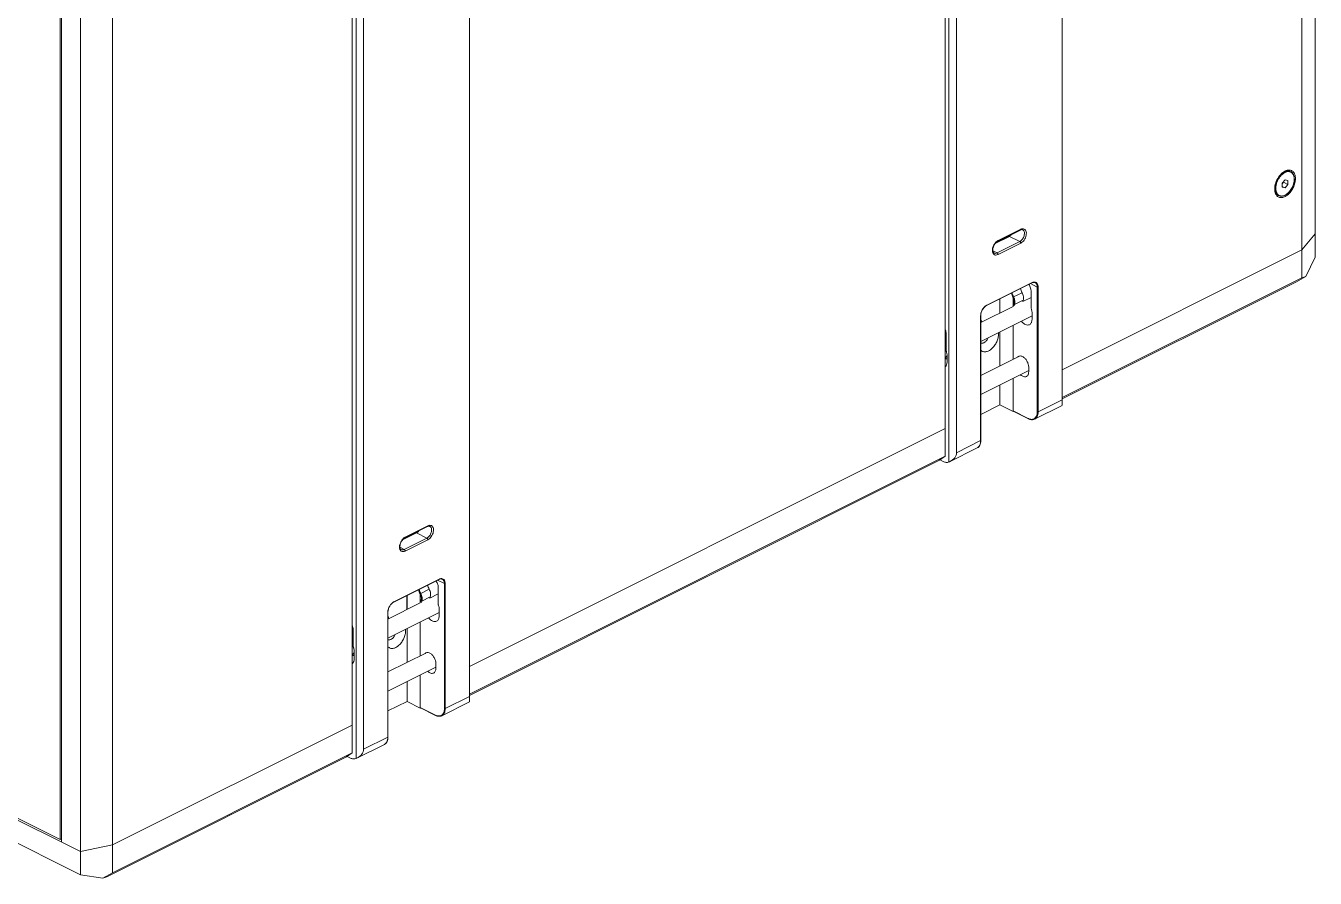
# Model space of a CAD drawing. Header units: millimetres. Extents: x 0 to 9253, y 0 to 2730.
# Drawn here: x 2866.1 to 3349, y 1709.3 to 2028.4 of the extents above; entities that cross this region are included whole.
import ezdxf

# ---------------------------------------------------------------- set-up
doc = ezdxf.new("R2010")
doc.units = ezdxf.units.MM
doc.layers.get('0').update_dxf_attribs({"lineweight": 13})

msp = doc.modelspace()

# ---------------------------------------------------------------- linework, layer by layer
for p, q in [((3348.98, 1941.84), (3348.98, 2369.66)), ((3344.03, 1934.1), (3344.03, 2363.65)), ((3254.23, 1886.33), (3254.23, 2330.6)), ((3211.8, 1865.12), (3211.8, 2309.39)), ((3214.63, 1868.58), (3214.63, 2305.92)), ((3210.39, 1867.28), (3210.39, 2296.83)), ((3032.19, 1775.31), (3032.19, 2219.58)), ((2989.77, 1754.1), (2989.77, 2198.37)), ((2992.6, 1757.56), (2992.6, 2194.91)), ((2988.35, 2185.81), (2988.35, 1766.66)), ((2878.89, 2141.57), (2878.89, 1723.79)), ((2879.46, 2141.97), (2879.46, 1722.81)), ((2898.55, 1711.36), (2898.55, 2140.91)), ((2886.53, 1710.62), (2886.53, 2138.44)), ((3336.8, 1973.21), (3336.01, 1972.61)), ((3336.16, 1972.73), (3336.14, 1972.73)), ((3337.68, 1970.75), (3336.62, 1969.47)), ((3338.75, 1970.53), (3337.68, 1970.75)), ((3338.75, 1969.03), (3338.75, 1970.53)), ((3339.85, 1973.76), (3339.79, 1973.79)), ((3333.99, 1967.59), (3333.99, 1968.85)), ((3336.62, 1969.25), (3337.12, 1969.85)), ((3336.62, 1969.47), (3336.62, 1967.97)), ((3337.68, 1967.75), (3336.62, 1968.28)), ((3336.62, 1967.97), (3337.68, 1967.75)), ((3337.12, 1969.85), (3337.12, 1970.07)), ((3338.75, 1969.03), (3337.12, 1969.85)), ((3337.68, 1967.75), (3338.75, 1969.03)), ((3335.38, 1964.82), (3335.32, 1964.85)), ((3230.05, 1947.71), (3238.54, 1951.95)), ((3230.18, 1947.98), (3238.67, 1952.22)), ((3229.14, 1946.94), (3234.43, 1949.58)), ((3238.32, 1947.63), (3229.83, 1943.39)), ((3238.67, 1947.02), (3230.18, 1942.78)), ((3238.32, 1947.63), (3234.43, 1949.58)), ((3348.98, 1950.5), (3344.03, 1944.49)), ((3229.83, 1943.39), (3228.23, 1944.19)), ((3344.03, 1944.49), (3254.23, 1899.59)), ((3345.51, 1934.6), (3348.98, 1941.84)), ((3225.89, 1923.67), (3242.86, 1932.15)), ((3225.94, 1923.77), (3242.91, 1932.26)), ((3242.34, 1931.89), (3244.89, 1930.62)), ((3344.03, 1934.1), (3254.23, 1889.2)), ((3341.91, 1932.56), (3254.23, 1888.72)), ((3341.91, 1932.56), (3345.51, 1934.6)), ((3345.51, 1934.6), (3344.03, 1934.1)), ((3235.98, 1926.91), (3239.17, 1928.5)), ((3242.56, 1929.06), (3242.56, 1922.98)), ((3244.89, 1930.62), (3244.89, 1883.85)), ((3245.18, 1930.62), (3245.18, 1883.85)), ((3223.74, 1917.34), (3235.81, 1923.38)), ((3230.82, 1921.39), (3230.82, 1926.13)), ((3230.89, 1926.17), (3230.89, 1920.92)), ((3235.81, 1923.38), (3236.14, 1924.32)), ((3235.84, 1923.47), (3235.84, 1926.65)), ((3235.84, 1923.47), (3235.84, 1926.65)), ((3236.24, 1923.59), (3236.4, 1924.07)), ((3236.4, 1924.07), (3239.59, 1925.66)), ((3239.42, 1925.18), (3242.56, 1926.75)), ((3239.42, 1925.18), (3239.59, 1925.66)), ((3223.68, 1919.87), (3223.68, 1873.11)), ((3223.74, 1919.94), (3223.74, 1873.18)), ((3223.74, 1910.18), (3242.91, 1919.77)), ((3242.91, 1921.09), (3242.91, 1918.49)), ((3210.74, 1913.15), (3210.74, 1907.07)), ((3230.89, 1913.76), (3230.89, 1901.1)), ((3235.84, 1903.58), (3235.84, 1916.24)), ((3235.84, 1903.58), (3235.84, 1916.24)), ((3210.39, 1910.66), (3210.74, 1910.84)), ((3211.09, 1905.18), (3211.09, 1902.58)), ((3223.74, 1897.52), (3237.94, 1904.63)), ((3223.74, 1890.37), (3241.67, 1899.34)), ((3241.67, 1900.62), (3241.67, 1898.89)), ((3230.89, 1893.95), (3230.89, 1886.52)), ((3235.84, 1884.05), (3235.84, 1896.42)), ((3235.84, 1884.22), (3235.84, 1896.42)), ((3254.23, 1888.38), (3245.18, 1883.85)), ((3230.89, 1886.52), (3223.74, 1882.94)), ((3235.84, 1884.05), (3230.89, 1886.52)), ((3241.5, 1881.39), (3235.84, 1884.22)), ((3235.91, 1884.08), (3235.84, 1884.05)), ((3241.55, 1881.29), (3235.89, 1884.11)), ((3254.23, 1886.32), (3243.88, 1881.15)), ((2564.8, 1880.15), (2886.53, 1719.28)), ((2878.89, 1723.79), (2572.43, 1877.02)), ((3210.39, 1877.67), (3032.19, 1788.58)), ((2564.8, 1871.49), (2886.53, 1710.62)), ((3222.38, 1870.4), (3212.03, 1865.23)), ((3223.68, 1873.11), (3214.63, 1868.58)), ((3210.39, 1867.28), (3032.19, 1778.18)), ((3208.26, 1865.74), (3032.19, 1777.71)), ((3208.26, 1865.74), (3210.39, 1867.28)), ((3208.49, 1865.9), (3209.68, 1865.31)), ((3212.03, 1865.23), (3211.8, 1865.12)), ((3008.02, 1836.69), (3016.51, 1840.93)), ((3008.15, 1836.96), (3016.64, 1841.21)), ((3007.11, 1835.92), (3012.4, 1838.56)), ((3016.28, 1836.62), (3007.8, 1832.38)), ((3016.64, 1836.01), (3008.15, 1831.77)), ((3016.28, 1836.62), (3012.4, 1838.56)), ((3007.8, 1832.38), (3006.2, 1833.18)), ((3003.86, 1812.65), (3020.83, 1821.13)), ((3003.91, 1812.76), (3020.88, 1821.24)), ((3020.31, 1820.88), (3022.86, 1819.6)), ((3013.95, 1815.89), (3017.14, 1817.48)), ((3020.53, 1818.04), (3020.53, 1811.97)), ((3022.86, 1819.6), (3022.86, 1772.84)), ((3023.14, 1819.6), (3023.14, 1772.84)), ((3001.71, 1806.32), (3013.78, 1812.36)), ((3008.79, 1810.37), (3008.79, 1815.11)), ((3008.86, 1815.15), (3008.86, 1809.9)), ((3013.78, 1812.36), (3014.11, 1813.3)), ((3013.81, 1812.45), (3013.81, 1815.63)), ((3013.81, 1812.45), (3013.81, 1815.63)), ((3014.21, 1812.57), (3014.37, 1813.05)), ((3014.37, 1813.05), (3017.55, 1814.64)), ((3017.39, 1814.16), (3020.53, 1815.73)), ((3017.39, 1814.16), (3017.55, 1814.64)), ((3001.65, 1808.85), (3001.65, 1762.09)), ((3001.71, 1808.93), (3001.71, 1762.16)), ((3001.71, 1799.17), (3020.88, 1808.76)), ((3020.88, 1810.07), (3020.88, 1807.47)), ((2988.71, 1802.13), (2988.71, 1796.06)), ((3008.86, 1802.75), (3008.86, 1790.09)), ((3013.81, 1792.56), (3013.81, 1805.22)), ((3013.81, 1792.56), (3013.81, 1805.22)), ((2988.35, 1799.65), (2988.71, 1799.82)), ((2989.06, 1794.16), (2989.06, 1791.56)), ((3001.71, 1786.51), (3015.91, 1793.61)), ((3001.71, 1779.35), (3019.64, 1788.32)), ((3019.64, 1789.6), (3019.64, 1787.87)), ((3008.86, 1782.93), (3008.86, 1775.51)), ((3013.81, 1773.03), (3013.81, 1785.41)), ((3013.81, 1773.21), (3013.81, 1785.41)), ((3032.19, 1777.36), (3023.14, 1772.84)), ((3008.86, 1775.51), (3001.71, 1771.93)), ((3013.81, 1773.03), (3008.86, 1775.51)), ((3019.47, 1770.38), (3013.81, 1773.21)), ((3013.88, 1773.07), (3013.81, 1773.03)), ((3019.52, 1770.27), (3013.86, 1773.1)), ((3032.19, 1775.31), (3021.84, 1770.13)), ((2988.35, 1766.66), (2898.55, 1721.75)), ((2988.35, 1756.26), (2988.35, 1766.66)), ((3000.35, 1759.39), (2990, 1754.21)), ((3001.65, 1762.09), (2992.6, 1757.56)), ((2896.43, 1709.82), (2986.23, 1754.73)), ((2898.55, 1711.36), (2988.35, 1756.26)), ((2986.23, 1754.73), (2988.35, 1756.26)), ((2986.46, 1754.89), (2987.65, 1754.29)), ((2990, 1754.21), (2989.77, 1754.1)), ((2878.89, 1723.79), (2879.46, 1724.07)), ((2898.55, 1721.75), (2886.53, 1719.28)), ((2894.95, 1709.32), (2886.53, 1710.62)), ((2898.55, 1711.36), (2894.95, 1709.32)), ((2894.95, 1709.32), (2896.43, 1709.82))]:
    msp.add_line(p, q)
for centre, radius, start, end in [((3335.79, 1972.02), 0.793, 63.4444, 68.8694), ((3336.82, 1971), 1.96, 104.4488, 110.8765), ((3340.68, 1968.19), 6.31, 131.9554, 135.2189), ((3340.83, 1968.07), 6.3, 132.662, 136.0586), ((3340.88, 1968.28), 6.59, 129.601, 133.4368), ((3340.35, 1968.56), 5.82, 128.4878, 131.9336), ((3340.49, 1968.44), 5.8, 129.0563, 132.6428), ((3340.53, 1968.71), 6.03, 126.8957, 129.5861), ((3340.12, 1968.84), 5.46, 127.2446, 128.4524), ((3340.19, 1968.8), 5.47, 127.5603, 128.4526), ((3339.01, 1972.08), 1.88, 63.4332, 65.4473), ((3335.84, 1968.92), 2.03, 195.6978, 199.0326), ((3334.59, 1969.22), 1.01, 228.1178, 233.5972), ((3334.36, 1969.46), 1.12, 246.3711, 250.9106), ((3335.63, 1968.84), 1.81, 199.0022, 204.3621), ((3339.21, 1967.55), 5.19, 179.9952, 181.2741), ((3339.3, 1967.52), 5.23, 179.9983, 180.9213), ((3339.34, 1967.52), 5.12, 179.9984, 180.8966), ((3336.25, 1966.64), 2.03, 226.6067, 227.2663), ((3336.21, 1966.6), 1.97, 227.2361, 232.7278), ((3336.18, 1966.56), 1.92, 232.7351, 234.9496), ((3336.17, 1966.54), 1.9, 234.9479, 239.3027), ((3336.16, 1966.53), 1.88, 239.3074, 243.4307), ((3336.22, 1966.5), 1.88, 241.3639, 243.4327), ((3239.01, 1951.19), 0.943, 54.0328, 63.43), ((3231.35, 1945.66), 2.59, 116.6444, 122.128), ((3237.07, 1928.72), 5.53, 23.3211, 31.5677), ((3227.08, 1919.87), 3.4, 178.7789, 179.9961), ((3225.14, 1913.11), 5.22, 359.9478, 4.1885), ((3206.77, 1905.28), 4.35, 26.1302, 33.7877), ((3206.73, 1905.26), 4.39, 24.1305, 26.158), ((3210.43, 1904.88), 1.2, 296.5675, 303.5031), ((3243.18, 1884.75), 3.75, 243.4315, 244.8277), ((3016.98, 1840.18), 0.943, 54.0328, 63.43), ((3009.31, 1834.65), 2.59, 116.6444, 122.128), ((3015.03, 1817.7), 5.53, 23.3211, 31.5677), ((3005.05, 1808.85), 3.4, 178.7789, 179.9961), ((3003.11, 1802.09), 5.22, 359.9478, 4.1885), ((2984.74, 1794.26), 4.35, 26.1301, 33.7946), ((2984.7, 1794.24), 4.39, 24.1305, 26.158), ((2988.4, 1793.86), 1.2, 296.5675, 303.5031), ((3021.15, 1773.74), 3.75, 243.4315, 244.8277)]:
    msp.add_arc(centre, radius, start, end)
for centre in [(3207.56, 1868.58), (2985.53, 1757.56)]:
    msp.add_ellipse(centre, major_axis=(7.07, 0), ratio=0.612372, start_param=-0.886078, end_param=0)
for points, knots in [([(3333.99, 1967.59), (3333.99, 1967.84), (3334.03, 1968.36), (3334.18, 1969.15), (3334.43, 1969.94), (3334.77, 1970.71), (3335.19, 1971.44), (3335.67, 1972.12), (3336.2, 1972.71), (3336.6, 1973.06), (3336.8, 1973.21)], [0, 0, 0, 0, 0.117253, 0.240988, 0.369311, 0.5, 0.630689, 0.759011, 0.882749, 1, 1, 1, 1]), ([(3334.02, 1967.55), (3334.02, 1967.9), (3334.09, 1968.64), (3334.38, 1969.73), (3334.84, 1970.8), (3335.25, 1971.47), (3335.48, 1971.78)], [0, 0, 0, 0, 0.234396, 0.484562, 0.742701, 1, 1, 1, 1]), ([(3336.35, 1973.06), (3335.8, 1972.53), (3334.84, 1971.28), (3334.23, 1969.82), (3334.03, 1969.05)], [0, 0, 0, 0, 0.493178, 1, 1, 1, 1]), ([(3334.08, 1967.52), (3334.08, 1967.87), (3334.15, 1968.61), (3334.44, 1969.7), (3334.9, 1970.77), (3335.31, 1971.44), (3335.54, 1971.75)], [0, 0, 0, 0, 0.234396, 0.484562, 0.742701, 1, 1, 1, 1]), ([(3334.22, 1967.52), (3334.22, 1967.89), (3334.3, 1968.65), (3334.61, 1969.77), (3335.11, 1970.86), (3335.55, 1971.54), (3335.79, 1971.86)], [0, 0, 0, 0, 0.234729, 0.485648, 0.744005, 1, 1, 1, 1]), ([(3341.15, 1970.99), (3341.15, 1970.7), (3341.1, 1970.11), (3340.9, 1969.22), (3340.59, 1968.34), (3340.16, 1967.49), (3339.65, 1966.71), (3339.06, 1966.02), (3338.42, 1965.45), (3337.75, 1965.02), (3337.07, 1964.74), (3336.51, 1964.66), (3336.09, 1964.68), (3335.8, 1964.74), (3335.52, 1964.85), (3335.26, 1965), (3335.03, 1965.19), (3334.83, 1965.41), (3334.65, 1965.68), (3334.5, 1965.98), (3334.38, 1966.31), (3334.26, 1966.79), (3334.22, 1967.18), (3334.22, 1967.44)], [0, 0, 0, 0, 0.068682, 0.141507, 0.216986, 0.293381, 0.368889, 0.441776, 0.510537, 0.574065, 0.631859, 0.684258, 0.708889, 0.732784, 0.756273, 0.77972, 0.803491, 0.827927, 0.853317, 0.879887, 0.907787, 0.937107, 1, 1, 1, 1]), ([(3334.32, 1965.19), (3334.51, 1964.87), (3335.06, 1964.3), (3336.25, 1964.01), (3337.53, 1964.33), (3338.78, 1965.15), (3339.91, 1966.36), (3340.82, 1967.87), (3341.42, 1969.51), (3341.57, 1970.65), (3341.57, 1971.2)], [0, 0, 0, 0, 0.095394, 0.189105, 0.295434, 0.420472, 0.561825, 0.711964, 0.86121, 1, 1, 1, 1]), ([(3341.18, 1971.02), (3341.18, 1970.81), (3341.15, 1970.38), (3341.05, 1969.74), (3340.88, 1969.09), (3340.64, 1968.44), (3340.35, 1967.8), (3340, 1967.2), (3339.61, 1966.63), (3339.18, 1966.12), (3338.72, 1965.67), (3338.23, 1965.29), (3337.74, 1964.98), (3337.24, 1964.76), (3336.74, 1964.63), (3336.26, 1964.59), (3335.8, 1964.65), (3335.51, 1964.75), (3335.38, 1964.82)], [0, 0, 0, 0, 0.064576, 0.132147, 0.202054, 0.273546, 0.345776, 0.417874, 0.488971, 0.558245, 0.624965, 0.688535, 0.748543, 0.804816, 0.857475, 0.906976, 0.95412, 1, 1, 1, 1]), ([(3335.48, 1971.78), (3335.53, 1971.86), (3335.76, 1972.16), (3336, 1972.44), (3336.2, 1972.64)], [0, 0, 0, 0, 0.254995, 1, 1, 1, 1]), ([(3335.54, 1971.75), (3335.59, 1971.83), (3335.82, 1972.13), (3336.06, 1972.41), (3336.26, 1972.61)], [0, 0, 0, 0, 0.254995, 1, 1, 1, 1]), ([(3335.79, 1971.86), (3335.83, 1971.91), (3335.99, 1972.11), (3336.16, 1972.3), (3336.29, 1972.44)], [0, 0, 0, 0, 0.253673, 1, 1, 1, 1]), ([(3336.26, 1972.61), (3336.3, 1972.65), (3336.47, 1972.82), (3336.65, 1972.98), (3336.79, 1973.09)], [0, 0, 0, 0, 0.255096, 1, 1, 1, 1]), ([(3336.8, 1973.21), (3336.87, 1973.26), (3337.15, 1973.46), (3337.45, 1973.63), (3337.68, 1973.73)], [0, 0, 0, 0, 0.260421, 1, 1, 1, 1]), ([(3336.82, 1973.19), (3337.07, 1973.37), (3337.45, 1973.62), (3337.99, 1973.84), (3338.38, 1973.95), (3338.76, 1974), (3339.12, 1973.99), (3339.47, 1973.93), (3339.69, 1973.84), (3339.79, 1973.79)], [0, 0, 0, 0, 0.289507, 0.423185, 0.549474, 0.668985, 0.782806, 0.892493, 1, 1, 1, 1]), ([(3336.83, 1972.94), (3336.9, 1973), (3337.17, 1973.2), (3337.46, 1973.38), (3337.68, 1973.5)], [0, 0, 0, 0, 0.260379, 1, 1, 1, 1]), ([(3336.86, 1973.14), (3336.94, 1973.2), (3337.26, 1973.44), (3337.62, 1973.63), (3337.89, 1973.74)], [0, 0, 0, 0, 0.263033, 1, 1, 1, 1]), ([(3337.68, 1974.02), (3337.62, 1973.98), (3337.35, 1973.84), (3337.09, 1973.67), (3336.91, 1973.53)], [0, 0, 0, 0, 0.241519, 1, 1, 1, 1]), ([(3340.66, 1973.8), (3340.49, 1973.97), (3340.07, 1974.26), (3339.31, 1974.44), (3338.49, 1974.35), (3337.95, 1974.15), (3337.68, 1974.02)], [0, 0, 0, 0, 0.231559, 0.465604, 0.718399, 1, 1, 1, 1]), ([(3337.68, 1973.73), (3337.86, 1973.81), (3338.23, 1973.94), (3338.78, 1974.02), (3339.31, 1973.98), (3339.64, 1973.86), (3339.79, 1973.79)], [0, 0, 0, 0, 0.273934, 0.528563, 0.768341, 1, 1, 1, 1]), ([(3337.68, 1973.5), (3337.9, 1973.6), (3338.33, 1973.77), (3338.89, 1973.85), (3339.32, 1973.82), (3339.61, 1973.75), (3339.89, 1973.64), (3340.14, 1973.48), (3340.37, 1973.29), (3340.57, 1973.05), (3340.75, 1972.78), (3340.89, 1972.47), (3341.01, 1972.14), (3341.12, 1971.64), (3341.15, 1971.25), (3341.15, 1970.99)], [0, 0, 0, 0, 0.134719, 0.256833, 0.314289, 0.370105, 0.425076, 0.480069, 0.535949, 0.593509, 0.653413, 0.716168, 0.782105, 0.851412, 1, 1, 1, 1]), ([(3337.89, 1973.74), (3338.06, 1973.81), (3338.39, 1973.92), (3338.88, 1973.98), (3339.36, 1973.94), (3339.65, 1973.85), (3339.79, 1973.79)], [0, 0, 0, 0, 0.274184, 0.529188, 0.769053, 1, 1, 1, 1]), ([(3339.85, 1973.76), (3339.95, 1973.71), (3340.16, 1973.58), (3340.42, 1973.34), (3340.65, 1973.05), (3340.84, 1972.72), (3340.99, 1972.34), (3341.14, 1971.78), (3341.18, 1971.33), (3341.18, 1971.02)], [0, 0, 0, 0, 0.109295, 0.220481, 0.335288, 0.455152, 0.581136, 0.713876, 1, 1, 1, 1]), ([(3341.57, 1971.2), (3341.57, 1971.71), (3341.46, 1972.66), (3340.97, 1973.51), (3340.66, 1973.8)], [0, 0, 0, 0, 0.543215, 1, 1, 1, 1]), ([(3333.86, 1968.18), (3333.85, 1968.1), (3333.81, 1967.82), (3333.8, 1967.52), (3333.8, 1967.31)], [0, 0, 0, 0, 0.256481, 1, 1, 1, 1]), ([(3333.8, 1967.31), (3333.8, 1967.11), (3333.83, 1966.38), (3334.04, 1965.64), (3334.32, 1965.19)], [0, 0, 0, 0, 0.274931, 1, 1, 1, 1]), ([(3334.03, 1969.05), (3334.01, 1968.98), (3333.94, 1968.69), (3333.89, 1968.4), (3333.86, 1968.18)], [0, 0, 0, 0, 0.254098, 1, 1, 1, 1]), ([(3334.08, 1966.66), (3334.06, 1966.74), (3334.01, 1967.04), (3333.99, 1967.35), (3333.99, 1967.59)], [0, 0, 0, 0, 0.240957, 1, 1, 1, 1]), ([(3334.86, 1965.17), (3334.79, 1965.23), (3334.67, 1965.37), (3334.45, 1965.67), (3334.23, 1966.13), (3334.07, 1966.76), (3334.03, 1967.2), (3334.02, 1967.43)], [0, 0, 0, 0, 0.108815, 0.221178, 0.459207, 0.718465, 1, 1, 1, 1]), ([(3335.32, 1964.85), (3335.22, 1964.9), (3335.04, 1965.02), (3334.8, 1965.25), (3334.58, 1965.52), (3334.41, 1965.84), (3334.27, 1966.19), (3334.13, 1966.73), (3334.08, 1967.15), (3334.08, 1967.44)], [0, 0, 0, 0, 0.108051, 0.218451, 0.332912, 0.452809, 0.579108, 0.712369, 1, 1, 1, 1]), ([(3335.32, 1964.85), (3335.24, 1964.88), (3335.09, 1964.97), (3334.88, 1965.14), (3334.69, 1965.33), (3334.46, 1965.63), (3334.23, 1966.07), (3334.12, 1966.46), (3334.08, 1966.66)], [0, 0, 0, 0, 0.114822, 0.230769, 0.348898, 0.470174, 0.724938, 1, 1, 1, 1]), ([(3336.62, 1969.25), (3336.7, 1969.35), (3336.84, 1969.56), (3336.95, 1969.79), (3336.99, 1969.91)], [0, 0, 0, 0, 0.497407, 1, 1, 1, 1]), ([(3239.57, 1951.96), (3239.69, 1951.86), (3239.92, 1951.59), (3240.08, 1951.07), (3240.1, 1950.44), (3239.92, 1949.53), (3239.4, 1948.49), (3238.7, 1947.83), (3238.32, 1947.63)], [0, 0, 0, 0, 0.092801, 0.199108, 0.321646, 0.457692, 0.743441, 1, 1, 1, 1]), ([(3238.67, 1952.22), (3238.67, 1952.16), (3238.65, 1952.06), (3238.58, 1951.97), (3238.54, 1951.95)], [0, 0, 0, 0, 0.551186, 1, 1, 1, 1]), ([(3239.43, 1952.04), (3239.32, 1952.09), (3239, 1952.14), (3238.7, 1952.03), (3238.54, 1951.95)], [0, 0, 0, 0, 0.414731, 1, 1, 1, 1]), ([(3238.67, 1952.22), (3238.84, 1952.31), (3239.18, 1952.43), (3239.55, 1952.44), (3239.71, 1952.41)], [0, 0, 0, 0, 0.53038, 1, 1, 1, 1]), ([(3239.71, 1952.41), (3239.91, 1952.37), (3240.31, 1952.17), (3240.68, 1951.59), (3240.83, 1950.83), (3240.75, 1949.96), (3240.46, 1949.05), (3240, 1948.21), (3239.4, 1947.5), (3238.92, 1947.15), (3238.67, 1947.02)], [0, 0, 0, 0, 0.09095, 0.18922, 0.304691, 0.438012, 0.583388, 0.731742, 0.873333, 1, 1, 1, 1]), ([(3228.06, 1944.3), (3228.06, 1944.7), (3228.21, 1945.55), (3228.58, 1946.31), (3228.81, 1946.68)], [0, 0, 0, 0, 0.482674, 1, 1, 1, 1]), ([(3230.05, 1947.71), (3229.86, 1947.61), (3229.48, 1947.33), (3228.99, 1946.78), (3228.58, 1946.1), (3228.31, 1945.36), (3228.19, 1944.65), (3228.23, 1944.03), (3228.4, 1943.57), (3228.61, 1943.37), (3228.71, 1943.32)], [0, 0, 0, 0, 0.125005, 0.27027, 0.425528, 0.579741, 0.722044, 0.842155, 0.933468, 1, 1, 1, 1]), ([(3228.81, 1946.68), (3228.89, 1946.8), (3229.22, 1947.25), (3229.62, 1947.64), (3229.97, 1947.86)], [0, 0, 0, 0, 0.265723, 1, 1, 1, 1]), ([(3230.18, 1947.98), (3230.18, 1947.92), (3230.17, 1947.81), (3230.1, 1947.73), (3230.05, 1947.71)], [0, 0, 0, 0, 0.551186, 1, 1, 1, 1]), ([(3234.43, 1949.58), (3234.51, 1949.62), (3234.85, 1949.82), (3235.14, 1950.1), (3235.34, 1950.34)], [0, 0, 0, 0, 0.23043, 1, 1, 1, 1]), ([(3238.67, 1947.02), (3238.67, 1947.15), (3238.59, 1947.39), (3238.42, 1947.58), (3238.32, 1947.63)], [0, 0, 0, 0, 0.512234, 1, 1, 1, 1]), ([(3230.18, 1942.78), (3229.94, 1942.66), (3229.53, 1942.54), (3229.01, 1942.61), (3228.68, 1942.77), (3228.41, 1943.04), (3228.13, 1943.54), (3228.07, 1943.99), (3228.06, 1944.3)], [0, 0, 0, 0, 0.256672, 0.370367, 0.480584, 0.594206, 0.716993, 1, 1, 1, 1]), ([(3229.83, 1943.39), (3229.65, 1943.3), (3229.27, 1943.18), (3228.87, 1943.24), (3228.71, 1943.32)], [0, 0, 0, 0, 0.536104, 1, 1, 1, 1]), ([(3230.18, 1942.78), (3230.18, 1942.91), (3230.11, 1943.15), (3229.94, 1943.34), (3229.83, 1943.39)], [0, 0, 0, 0, 0.512234, 1, 1, 1, 1]), ([(3244.11, 1932.24), (3243.94, 1932.33), (3243.49, 1932.4), (3243.07, 1932.26), (3242.86, 1932.15)], [0, 0, 0, 0, 0.450654, 1, 1, 1, 1]), ([(3242.91, 1932.26), (3242.91, 1932.25), (3242.91, 1932.21), (3242.89, 1932.16), (3242.86, 1932.15)], [0, 0, 0, 0, 0.294786, 1, 1, 1, 1]), ([(3243.27, 1932.4), (3243.24, 1932.39), (3243.12, 1932.35), (3243, 1932.3), (3242.91, 1932.26)], [0, 0, 0, 0, 0.242997, 1, 1, 1, 1]), ([(3243.94, 1932.47), (3243.89, 1932.48), (3243.66, 1932.49), (3243.44, 1932.45), (3243.27, 1932.4)], [0, 0, 0, 0, 0.237737, 1, 1, 1, 1]), ([(3245.18, 1930.62), (3245.18, 1930.86), (3245.13, 1931.3), (3244.89, 1931.9), (3244.48, 1932.32), (3244.12, 1932.45), (3243.94, 1932.47)], [0, 0, 0, 0, 0.29388, 0.55031, 0.778245, 1, 1, 1, 1]), ([(3244.11, 1932.24), (3244.23, 1932.18), (3244.47, 1932), (3244.71, 1931.62), (3244.86, 1931.15), (3244.89, 1930.8), (3244.89, 1930.62)], [0, 0, 0, 0, 0.217166, 0.450361, 0.71044, 1, 1, 1, 1]), ([(3235.77, 1926.78), (3235.64, 1927.02), (3235.41, 1927.53), (3235.25, 1928.05), (3235.19, 1928.32)], [0, 0, 0, 0, 0.505497, 1, 1, 1, 1]), ([(3235.98, 1926.91), (3235.85, 1927.15), (3235.63, 1927.65), (3235.48, 1928.17), (3235.43, 1928.44)], [0, 0, 0, 0, 0.506914, 1, 1, 1, 1]), ([(3236.4, 1924.07), (3236.47, 1924.27), (3236.53, 1924.6), (3236.53, 1925.05), (3236.48, 1925.55), (3236.33, 1926.18), (3236.11, 1926.67), (3235.98, 1926.91)], [0, 0, 0, 0, 0.216384, 0.335367, 0.460618, 0.725271, 1, 1, 1, 1]), ([(3239.17, 1928.5), (3239.04, 1928.74), (3238.81, 1929.24), (3238.66, 1929.76), (3238.61, 1930.03)], [0, 0, 0, 0, 0.50696, 1, 1, 1, 1]), ([(3239.17, 1928.5), (3239.29, 1928.26), (3239.51, 1927.77), (3239.67, 1927.14), (3239.72, 1926.64), (3239.71, 1926.19), (3239.66, 1925.86), (3239.59, 1925.66)], [0, 0, 0, 0, 0.274729, 0.539382, 0.664633, 0.783616, 1, 1, 1, 1]), ([(3242.56, 1929.06), (3242.56, 1929.21), (3242.52, 1929.84), (3242.34, 1930.46), (3242.15, 1930.91)], [0, 0, 0, 0, 0.235613, 1, 1, 1, 1]), ([(3225.89, 1923.67), (3225.59, 1923.51), (3225, 1923.05), (3224.33, 1922.14), (3223.87, 1921.08), (3223.74, 1920.31), (3223.74, 1919.94)], [0, 0, 0, 0, 0.22738, 0.486918, 0.75344, 1, 1, 1, 1]), ([(3224.92, 1922.97), (3224.79, 1922.82), (3224.28, 1922.17), (3223.93, 1921.39), (3223.79, 1920.79)], [0, 0, 0, 0, 0.246718, 1, 1, 1, 1]), ([(3225.59, 1923.56), (3225.53, 1923.52), (3225.29, 1923.34), (3225.07, 1923.14), (3224.92, 1922.97)], [0, 0, 0, 0, 0.239793, 1, 1, 1, 1]), ([(3225.94, 1923.77), (3225.91, 1923.76), (3225.79, 1923.7), (3225.68, 1923.62), (3225.59, 1923.56)], [0, 0, 0, 0, 0.24279, 1, 1, 1, 1]), ([(3225.89, 1923.67), (3225.9, 1923.67), (3225.93, 1923.69), (3225.94, 1923.74), (3225.94, 1923.77)], [0, 0, 0, 0, 0.220562, 1, 1, 1, 1]), ([(3236.14, 1924.32), (3236.2, 1924.49), (3236.25, 1924.78), (3236.25, 1925.17), (3236.21, 1925.6), (3236.07, 1926.15), (3235.89, 1926.57), (3235.77, 1926.78)], [0, 0, 0, 0, 0.216384, 0.335367, 0.460618, 0.725271, 1, 1, 1, 1]), ([(3242.56, 1922.98), (3242.56, 1922.95), (3242.57, 1922.79), (3242.6, 1922.64), (3242.64, 1922.53)], [0, 0, 0, 0, 0.237005, 1, 1, 1, 1]), ([(3242.64, 1922.53), (3242.69, 1922.41), (3242.84, 1921.94), (3242.91, 1921.45), (3242.91, 1921.09)], [0, 0, 0, 0, 0.261876, 1, 1, 1, 1]), ([(3223.79, 1920.79), (3223.77, 1920.72), (3223.72, 1920.44), (3223.68, 1920.15), (3223.68, 1919.94)], [0, 0, 0, 0, 0.258616, 1, 1, 1, 1]), ([(3223.68, 1919.87), (3223.69, 1919.88), (3223.71, 1919.89), (3223.74, 1919.92), (3223.74, 1919.94)], [0, 0, 0, 0, 0.307658, 1, 1, 1, 1]), ([(3223.74, 1918.33), (3223.78, 1918.27), (3223.85, 1918.15), (3223.93, 1917.94), (3223.99, 1917.72), (3224.01, 1917.56), (3224.02, 1917.48)], [0, 0, 0, 0, 0.23218, 0.475472, 0.731183, 1, 1, 1, 1]), ([(3223.99, 1917.46), (3223.98, 1917.54), (3223.96, 1917.68), (3223.91, 1917.88), (3223.83, 1918.06), (3223.77, 1918.17), (3223.74, 1918.22)], [0, 0, 0, 0, 0.270328, 0.526718, 0.769596, 1, 1, 1, 1]), ([(3230.82, 1921.39), (3230.82, 1921.34), (3230.82, 1921.17), (3230.8, 1920.99), (3230.78, 1920.86)], [0, 0, 0, 0, 0.243252, 1, 1, 1, 1]), ([(3238.96, 1917.79), (3239.17, 1917.51), (3239.64, 1917.03), (3240.43, 1916.52), (3241.24, 1916.31), (3241.75, 1916.41), (3241.96, 1916.51)], [0, 0, 0, 0, 0.301213, 0.568702, 0.797919, 1, 1, 1, 1]), ([(3241.96, 1916.51), (3242.11, 1916.59), (3242.39, 1916.8), (3242.7, 1917.27), (3242.88, 1917.84), (3242.91, 1918.27), (3242.91, 1918.49)], [0, 0, 0, 0, 0.217124, 0.450339, 0.710563, 1, 1, 1, 1]), ([(3210.74, 1913.15), (3210.74, 1913.28), (3210.71, 1913.87), (3210.55, 1914.44), (3210.39, 1914.85)], [0, 0, 0, 0, 0.235844, 1, 1, 1, 1]), ([(3230.36, 1913.1), (3230.36, 1912.61), (3230.23, 1911.58), (3229.72, 1910.1), (3228.93, 1908.71), (3228.09, 1907.72), (3227.33, 1907.1), (3226.76, 1906.74), (3226.19, 1906.49), (3225.62, 1906.35), (3225.08, 1906.32), (3224.57, 1906.42), (3224.11, 1906.64), (3223.85, 1906.85), (3223.73, 1906.97)], [0, 0, 0, 0, 0.136419, 0.282981, 0.431436, 0.573111, 0.639164, 0.701081, 0.75856, 0.811698, 0.861084, 0.907841, 0.953551, 1, 1, 1, 1]), ([(3210.39, 1908.81), (3210.42, 1908.77), (3210.54, 1908.65), (3210.66, 1908.51), (3210.74, 1908.41)], [0, 0, 0, 0, 0.245716, 1, 1, 1, 1]), ([(3226.47, 1911.55), (3226.32, 1911.22), (3226.05, 1910.76), (3225.58, 1910.24), (3225.21, 1909.94), (3224.83, 1909.71), (3224.45, 1909.58), (3224.08, 1909.54), (3223.84, 1909.59), (3223.74, 1909.63)], [0, 0, 0, 0, 0.297244, 0.439133, 0.57228, 0.694663, 0.805605, 0.906264, 1, 1, 1, 1]), ([(3210.9, 1904.61), (3210.85, 1904.49), (3210.74, 1904.33), (3210.55, 1904.16), (3210.44, 1904.09), (3210.39, 1904.07)], [0, 0, 0, 0, 0.516528, 0.760558, 1, 1, 1, 1]), ([(3210.97, 1903.8), (3210.88, 1903.76), (3210.69, 1903.69), (3210.49, 1903.67), (3210.39, 1903.67)], [0, 0, 0, 0, 0.49121, 1, 1, 1, 1]), ([(3210.74, 1907.07), (3210.74, 1907.04), (3210.75, 1906.88), (3210.78, 1906.73), (3210.82, 1906.62)], [0, 0, 0, 0, 0.237005, 1, 1, 1, 1]), ([(3210.82, 1906.62), (3210.87, 1906.5), (3211.02, 1906.03), (3211.09, 1905.54), (3211.09, 1905.18)], [0, 0, 0, 0, 0.261876, 1, 1, 1, 1]), ([(3210.99, 1904.81), (3210.98, 1904.79), (3210.96, 1904.73), (3210.93, 1904.66), (3210.9, 1904.61)], [0, 0, 0, 0, 0.255436, 1, 1, 1, 1]), ([(3211.09, 1905.38), (3211.09, 1905.33), (3211.07, 1905.14), (3211.03, 1904.95), (3210.99, 1904.81)], [0, 0, 0, 0, 0.262657, 1, 1, 1, 1]), ([(3238.25, 1904.78), (3238.43, 1904.82), (3238.83, 1904.81), (3239.55, 1904.54), (3240.34, 1903.92), (3241.05, 1902.95), (3241.54, 1901.82), (3241.67, 1901.01), (3241.67, 1900.62)], [0, 0, 0, 0, 0.093316, 0.199046, 0.383338, 0.590439, 0.802491, 1, 1, 1, 1]), ([(3210.39, 1900.76), (3210.63, 1900.95), (3211.01, 1901.54), (3211.09, 1902.22), (3211.09, 1902.58)], [0, 0, 0, 0, 0.453783, 1, 1, 1, 1]), ([(3241.67, 1898.89), (3241.67, 1898.69), (3241.64, 1898.31), (3241.48, 1897.8), (3241.21, 1897.38), (3240.96, 1897.19), (3240.83, 1897.13)], [0, 0, 0, 0, 0.289434, 0.549661, 0.782893, 1, 1, 1, 1]), ([(3240.83, 1897.13), (3240.67, 1897.05), (3240.31, 1896.96), (3239.72, 1897.05), (3239.13, 1897.33), (3238.76, 1897.62), (3238.58, 1897.79)], [0, 0, 0, 0, 0.210255, 0.441185, 0.704129, 1, 1, 1, 1]), ([(3235.89, 1884.11), (3235.89, 1884.12), (3235.85, 1884.14), (3235.84, 1884.19), (3235.84, 1884.22)], [0, 0, 0, 0, 0.220563, 1, 1, 1, 1]), ([(3245.18, 1883.85), (3245.18, 1883.55), (3245.13, 1882.97), (3244.88, 1882.18), (3244.47, 1881.54), (3244.08, 1881.25), (3243.88, 1881.15)], [0, 0, 0, 0, 0.28956, 0.549639, 0.782834, 1, 1, 1, 1]), ([(3244.89, 1883.85), (3244.89, 1883.7), (3244.87, 1883.12), (3244.72, 1882.53), (3244.53, 1882.16)], [0, 0, 0, 0, 0.271944, 1, 1, 1, 1]), ([(3241.55, 1881.29), (3241.54, 1881.29), (3241.51, 1881.32), (3241.5, 1881.36), (3241.5, 1881.39)], [0, 0, 0, 0, 0.220562, 1, 1, 1, 1]), ([(3241.55, 1881.29), (3241.93, 1881.1), (3242.54, 1880.9), (3243.34, 1880.94), (3243.71, 1881.07), (3243.88, 1881.15)], [0, 0, 0, 0, 0.527578, 0.767805, 1, 1, 1, 1]), ([(3242.55, 1881.07), (3242.47, 1881.08), (3242.13, 1881.13), (3241.81, 1881.24), (3241.58, 1881.35)], [0, 0, 0, 0, 0.237264, 1, 1, 1, 1]), ([(3243.04, 1881.08), (3243, 1881.07), (3242.84, 1881.06), (3242.67, 1881.06), (3242.55, 1881.07)], [0, 0, 0, 0, 0.244359, 1, 1, 1, 1]), ([(3244.53, 1882.16), (3244.38, 1881.87), (3244.06, 1881.48), (3243.5, 1881.17), (3243.2, 1881.1), (3243.04, 1881.08)], [0, 0, 0, 0, 0.510384, 0.753482, 1, 1, 1, 1]), ([(3222.38, 1870.4), (3222.59, 1870.51), (3223, 1870.82), (3223.43, 1871.47), (3223.69, 1872.28), (3223.74, 1872.87), (3223.74, 1873.18)], [0, 0, 0, 0, 0.222847, 0.458332, 0.716344, 1, 1, 1, 1]), ([(3223.68, 1873.11), (3223.68, 1872.8), (3223.63, 1872.22), (3223.38, 1871.43), (3222.97, 1870.8), (3222.58, 1870.5), (3222.38, 1870.4)], [0, 0, 0, 0, 0.28956, 0.549639, 0.782834, 1, 1, 1, 1]), ([(3223.74, 1873.18), (3223.74, 1873.17), (3223.73, 1873.14), (3223.7, 1873.12), (3223.68, 1873.11)], [0, 0, 0, 0, 0.209595, 1, 1, 1, 1]), ([(3211.8, 1865.12), (3211.49, 1864.99), (3210.73, 1864.9), (3210.03, 1865.14), (3209.68, 1865.31)], [0, 0, 0, 0, 0.464606, 1, 1, 1, 1]), ([(3017.53, 1840.94), (3017.66, 1840.85), (3017.89, 1840.58), (3018.05, 1840.05), (3018.07, 1839.43), (3017.89, 1838.52), (3017.37, 1837.47), (3016.67, 1836.81), (3016.28, 1836.62)], [0, 0, 0, 0, 0.092801, 0.199108, 0.321646, 0.457692, 0.743441, 1, 1, 1, 1]), ([(3016.64, 1841.21), (3016.64, 1841.15), (3016.62, 1841.04), (3016.55, 1840.96), (3016.51, 1840.93)], [0, 0, 0, 0, 0.551186, 1, 1, 1, 1]), ([(3017.4, 1841.02), (3017.29, 1841.08), (3016.97, 1841.12), (3016.67, 1841.02), (3016.51, 1840.93)], [0, 0, 0, 0, 0.414731, 1, 1, 1, 1]), ([(3016.64, 1841.21), (3016.81, 1841.29), (3017.15, 1841.41), (3017.52, 1841.42), (3017.68, 1841.39)], [0, 0, 0, 0, 0.53038, 1, 1, 1, 1]), ([(3017.68, 1841.39), (3017.88, 1841.35), (3018.27, 1841.16), (3018.65, 1840.57), (3018.79, 1839.81), (3018.72, 1838.94), (3018.43, 1838.04), (3017.97, 1837.19), (3017.37, 1836.49), (3016.89, 1836.13), (3016.64, 1836.01)], [0, 0, 0, 0, 0.09095, 0.18922, 0.304691, 0.438012, 0.583388, 0.731742, 0.873333, 1, 1, 1, 1]), ([(3006.03, 1833.28), (3006.03, 1833.69), (3006.18, 1834.53), (3006.55, 1835.3), (3006.78, 1835.66)], [0, 0, 0, 0, 0.482674, 1, 1, 1, 1]), ([(3008.02, 1836.69), (3007.83, 1836.6), (3007.45, 1836.32), (3006.95, 1835.76), (3006.55, 1835.08), (3006.27, 1834.35), (3006.16, 1833.63), (3006.2, 1833.01), (3006.37, 1832.55), (3006.58, 1832.36), (3006.68, 1832.31)], [0, 0, 0, 0, 0.125005, 0.27027, 0.425528, 0.579741, 0.722044, 0.842155, 0.933468, 1, 1, 1, 1]), ([(3006.78, 1835.66), (3006.86, 1835.79), (3007.18, 1836.23), (3007.59, 1836.63), (3007.94, 1836.84)], [0, 0, 0, 0, 0.265723, 1, 1, 1, 1]), ([(3008.15, 1836.96), (3008.15, 1836.91), (3008.14, 1836.8), (3008.06, 1836.71), (3008.02, 1836.69)], [0, 0, 0, 0, 0.551186, 1, 1, 1, 1]), ([(3012.4, 1838.56), (3012.48, 1838.6), (3012.82, 1838.81), (3013.11, 1839.09), (3013.3, 1839.32)], [0, 0, 0, 0, 0.23043, 1, 1, 1, 1]), ([(3016.64, 1836.01), (3016.64, 1836.13), (3016.56, 1836.37), (3016.39, 1836.57), (3016.28, 1836.62)], [0, 0, 0, 0, 0.512234, 1, 1, 1, 1]), ([(3008.15, 1831.77), (3007.9, 1831.64), (3007.5, 1831.52), (3006.98, 1831.59), (3006.64, 1831.76), (3006.37, 1832.03), (3006.1, 1832.53), (3006.03, 1832.98), (3006.03, 1833.28)], [0, 0, 0, 0, 0.256672, 0.370367, 0.480584, 0.594206, 0.716993, 1, 1, 1, 1]), ([(3007.8, 1832.38), (3007.62, 1832.28), (3007.24, 1832.16), (3006.84, 1832.23), (3006.68, 1832.31)], [0, 0, 0, 0, 0.536104, 1, 1, 1, 1]), ([(3008.15, 1831.77), (3008.15, 1831.89), (3008.08, 1832.13), (3007.91, 1832.32), (3007.8, 1832.38)], [0, 0, 0, 0, 0.512234, 1, 1, 1, 1]), ([(3022.08, 1821.23), (3021.91, 1821.31), (3021.46, 1821.38), (3021.04, 1821.24), (3020.83, 1821.13)], [0, 0, 0, 0, 0.450654, 1, 1, 1, 1]), ([(3020.88, 1821.24), (3020.88, 1821.23), (3020.88, 1821.19), (3020.85, 1821.15), (3020.83, 1821.13)], [0, 0, 0, 0, 0.294786, 1, 1, 1, 1]), ([(3021.24, 1821.39), (3021.21, 1821.38), (3021.09, 1821.34), (3020.97, 1821.29), (3020.88, 1821.24)], [0, 0, 0, 0, 0.242997, 1, 1, 1, 1]), ([(3021.91, 1821.45), (3021.86, 1821.46), (3021.63, 1821.48), (3021.41, 1821.44), (3021.24, 1821.39)], [0, 0, 0, 0, 0.237737, 1, 1, 1, 1]), ([(3023.14, 1819.6), (3023.14, 1819.84), (3023.1, 1820.29), (3022.86, 1820.88), (3022.45, 1821.31), (3022.09, 1821.43), (3021.91, 1821.45)], [0, 0, 0, 0, 0.29388, 0.55031, 0.778245, 1, 1, 1, 1]), ([(3022.08, 1821.23), (3022.2, 1821.16), (3022.43, 1820.99), (3022.68, 1820.61), (3022.83, 1820.13), (3022.86, 1819.79), (3022.86, 1819.6)], [0, 0, 0, 0, 0.217166, 0.450361, 0.71044, 1, 1, 1, 1]), ([(3013.74, 1815.76), (3013.61, 1816.01), (3013.38, 1816.51), (3013.22, 1817.04), (3013.16, 1817.3)], [0, 0, 0, 0, 0.505497, 1, 1, 1, 1]), ([(3013.95, 1815.89), (3013.82, 1816.13), (3013.6, 1816.63), (3013.45, 1817.16), (3013.4, 1817.42)], [0, 0, 0, 0, 0.506914, 1, 1, 1, 1]), ([(3014.37, 1813.05), (3014.44, 1813.25), (3014.5, 1813.58), (3014.5, 1814.03), (3014.45, 1814.53), (3014.29, 1815.17), (3014.08, 1815.65), (3013.95, 1815.89)], [0, 0, 0, 0, 0.216384, 0.335367, 0.460618, 0.725271, 1, 1, 1, 1]), ([(3017.14, 1817.48), (3017, 1817.72), (3016.78, 1818.22), (3016.63, 1818.75), (3016.58, 1819.01)], [0, 0, 0, 0, 0.50696, 1, 1, 1, 1]), ([(3017.14, 1817.48), (3017.26, 1817.24), (3017.48, 1816.76), (3017.64, 1816.12), (3017.68, 1815.62), (3017.68, 1815.17), (3017.62, 1814.84), (3017.55, 1814.64)], [0, 0, 0, 0, 0.274729, 0.539382, 0.664633, 0.783616, 1, 1, 1, 1]), ([(3020.53, 1818.04), (3020.53, 1818.19), (3020.49, 1818.82), (3020.31, 1819.45), (3020.12, 1819.89)], [0, 0, 0, 0, 0.235613, 1, 1, 1, 1]), ([(3003.86, 1812.65), (3003.55, 1812.5), (3002.97, 1812.04), (3002.3, 1811.13), (3001.83, 1810.06), (3001.71, 1809.29), (3001.71, 1808.93)], [0, 0, 0, 0, 0.22738, 0.486918, 0.75344, 1, 1, 1, 1]), ([(3002.89, 1811.95), (3002.76, 1811.8), (3002.25, 1811.15), (3001.9, 1810.38), (3001.76, 1809.77)], [0, 0, 0, 0, 0.246718, 1, 1, 1, 1]), ([(3003.56, 1812.55), (3003.5, 1812.51), (3003.26, 1812.33), (3003.04, 1812.12), (3002.89, 1811.95)], [0, 0, 0, 0, 0.239793, 1, 1, 1, 1]), ([(3003.91, 1812.76), (3003.88, 1812.74), (3003.76, 1812.68), (3003.64, 1812.61), (3003.56, 1812.55)], [0, 0, 0, 0, 0.24279, 1, 1, 1, 1]), ([(3003.86, 1812.65), (3003.87, 1812.65), (3003.9, 1812.68), (3003.91, 1812.73), (3003.91, 1812.76)], [0, 0, 0, 0, 0.220562, 1, 1, 1, 1]), ([(3014.11, 1813.3), (3014.17, 1813.48), (3014.22, 1813.76), (3014.22, 1814.15), (3014.18, 1814.58), (3014.04, 1815.14), (3013.85, 1815.56), (3013.74, 1815.76)], [0, 0, 0, 0, 0.216384, 0.335367, 0.460618, 0.725271, 1, 1, 1, 1]), ([(3020.53, 1811.97), (3020.53, 1811.93), (3020.54, 1811.78), (3020.57, 1811.63), (3020.61, 1811.52)], [0, 0, 0, 0, 0.237005, 1, 1, 1, 1]), ([(3020.61, 1811.52), (3020.65, 1811.4), (3020.8, 1810.93), (3020.88, 1810.43), (3020.88, 1810.07)], [0, 0, 0, 0, 0.261876, 1, 1, 1, 1]), ([(3001.76, 1809.77), (3001.74, 1809.7), (3001.68, 1809.42), (3001.65, 1809.14), (3001.65, 1808.93)], [0, 0, 0, 0, 0.258616, 1, 1, 1, 1]), ([(3001.65, 1808.85), (3001.66, 1808.86), (3001.68, 1808.87), (3001.71, 1808.9), (3001.71, 1808.93)], [0, 0, 0, 0, 0.307658, 1, 1, 1, 1]), ([(3001.71, 1807.32), (3001.75, 1807.26), (3001.82, 1807.13), (3001.9, 1806.93), (3001.96, 1806.7), (3001.98, 1806.54), (3001.99, 1806.46)], [0, 0, 0, 0, 0.23218, 0.475472, 0.731183, 1, 1, 1, 1]), ([(3001.95, 1806.45), (3001.95, 1806.52), (3001.93, 1806.66), (3001.87, 1806.86), (3001.8, 1807.04), (3001.74, 1807.16), (3001.71, 1807.21)], [0, 0, 0, 0, 0.270328, 0.526718, 0.769596, 1, 1, 1, 1]), ([(3008.79, 1810.37), (3008.79, 1810.33), (3008.79, 1810.15), (3008.77, 1809.98), (3008.75, 1809.84)], [0, 0, 0, 0, 0.243252, 1, 1, 1, 1]), ([(3016.93, 1806.77), (3017.14, 1806.5), (3017.61, 1806.01), (3018.4, 1805.51), (3019.2, 1805.29), (3019.72, 1805.39), (3019.93, 1805.5)], [0, 0, 0, 0, 0.301213, 0.568702, 0.797919, 1, 1, 1, 1]), ([(3019.93, 1805.5), (3020.08, 1805.57), (3020.36, 1805.79), (3020.66, 1806.25), (3020.84, 1806.83), (3020.88, 1807.25), (3020.88, 1807.47)], [0, 0, 0, 0, 0.217124, 0.450339, 0.710563, 1, 1, 1, 1]), ([(2988.71, 1802.13), (2988.71, 1802.27), (2988.67, 1802.85), (2988.52, 1803.42), (2988.36, 1803.84)], [0, 0, 0, 0, 0.235842, 1, 1, 1, 1]), ([(3008.33, 1802.09), (3008.33, 1801.59), (3008.2, 1800.57), (3007.68, 1799.08), (3006.9, 1797.7), (3006.05, 1796.71), (3005.3, 1796.09), (3004.73, 1795.73), (3004.16, 1795.47), (3003.59, 1795.33), (3003.05, 1795.31), (3002.54, 1795.4), (3002.08, 1795.62), (3001.82, 1795.84), (3001.7, 1795.96)], [0, 0, 0, 0, 0.136419, 0.282981, 0.431436, 0.573111, 0.639164, 0.701081, 0.75856, 0.811698, 0.861084, 0.907841, 0.953551, 1, 1, 1, 1]), ([(2988.35, 1797.79), (2988.39, 1797.76), (2988.51, 1797.63), (2988.63, 1797.5), (2988.71, 1797.39)], [0, 0, 0, 0, 0.245712, 1, 1, 1, 1]), ([(3004.44, 1800.53), (3004.29, 1800.21), (3004.01, 1799.74), (3003.55, 1799.23), (3003.18, 1798.92), (3002.8, 1798.69), (3002.42, 1798.56), (3002.04, 1798.53), (3001.81, 1798.58), (3001.71, 1798.62)], [0, 0, 0, 0, 0.297244, 0.439133, 0.57228, 0.694663, 0.805605, 0.906264, 1, 1, 1, 1]), ([(2988.87, 1793.59), (2988.81, 1793.48), (2988.7, 1793.31), (2988.51, 1793.14), (2988.41, 1793.08), (2988.35, 1793.05)], [0, 0, 0, 0, 0.516528, 0.760556, 1, 1, 1, 1]), ([(2988.94, 1792.78), (2988.85, 1792.74), (2988.66, 1792.67), (2988.46, 1792.65), (2988.35, 1792.65)], [0, 0, 0, 0, 0.491203, 1, 1, 1, 1]), ([(2988.71, 1796.06), (2988.71, 1796.02), (2988.72, 1795.87), (2988.75, 1795.72), (2988.79, 1795.61)], [0, 0, 0, 0, 0.237005, 1, 1, 1, 1]), ([(2988.79, 1795.61), (2988.84, 1795.49), (2988.98, 1795.02), (2989.06, 1794.52), (2989.06, 1794.16)], [0, 0, 0, 0, 0.261876, 1, 1, 1, 1]), ([(2988.95, 1793.8), (2988.95, 1793.78), (2988.92, 1793.71), (2988.9, 1793.64), (2988.87, 1793.59)], [0, 0, 0, 0, 0.255436, 1, 1, 1, 1]), ([(2989.06, 1794.37), (2989.05, 1794.32), (2989.04, 1794.12), (2989, 1793.93), (2988.95, 1793.8)], [0, 0, 0, 0, 0.262657, 1, 1, 1, 1]), ([(3016.21, 1793.77), (3016.4, 1793.8), (3016.8, 1793.79), (3017.52, 1793.52), (3018.31, 1792.9), (3019.02, 1791.93), (3019.51, 1790.8), (3019.64, 1789.99), (3019.64, 1789.6)], [0, 0, 0, 0, 0.093316, 0.199046, 0.383338, 0.590439, 0.802491, 1, 1, 1, 1]), ([(2988.36, 1789.75), (2988.6, 1789.94), (2988.97, 1790.53), (2989.06, 1791.2), (2989.06, 1791.56)], [0, 0, 0, 0, 0.453775, 1, 1, 1, 1]), ([(3019.64, 1787.87), (3019.64, 1787.67), (3019.61, 1787.3), (3019.45, 1786.78), (3019.18, 1786.37), (3018.93, 1786.18), (3018.8, 1786.11)], [0, 0, 0, 0, 0.289434, 0.549661, 0.782893, 1, 1, 1, 1]), ([(3018.8, 1786.11), (3018.64, 1786.03), (3018.28, 1785.94), (3017.69, 1786.03), (3017.09, 1786.32), (3016.73, 1786.61), (3016.55, 1786.77)], [0, 0, 0, 0, 0.210255, 0.441185, 0.704129, 1, 1, 1, 1]), ([(3013.86, 1773.1), (3013.85, 1773.1), (3013.82, 1773.13), (3013.81, 1773.17), (3013.81, 1773.21)], [0, 0, 0, 0, 0.220563, 1, 1, 1, 1]), ([(3023.14, 1772.84), (3023.14, 1772.53), (3023.09, 1771.95), (3022.85, 1771.16), (3022.43, 1770.53), (3022.05, 1770.24), (3021.84, 1770.13)], [0, 0, 0, 0, 0.28956, 0.549639, 0.782834, 1, 1, 1, 1]), ([(3022.86, 1772.84), (3022.86, 1772.68), (3022.83, 1772.1), (3022.69, 1771.52), (3022.5, 1771.14)], [0, 0, 0, 0, 0.271944, 1, 1, 1, 1]), ([(3019.52, 1770.27), (3019.51, 1770.27), (3019.48, 1770.3), (3019.47, 1770.35), (3019.47, 1770.38)], [0, 0, 0, 0, 0.220562, 1, 1, 1, 1]), ([(3019.52, 1770.27), (3019.9, 1770.08), (3020.5, 1769.89), (3021.31, 1769.93), (3021.68, 1770.05), (3021.84, 1770.13)], [0, 0, 0, 0, 0.527578, 0.767805, 1, 1, 1, 1]), ([(3020.51, 1770.06), (3020.44, 1770.07), (3020.1, 1770.12), (3019.78, 1770.23), (3019.55, 1770.34)], [0, 0, 0, 0, 0.237264, 1, 1, 1, 1]), ([(3021.01, 1770.06), (3020.97, 1770.06), (3020.8, 1770.04), (3020.64, 1770.04), (3020.51, 1770.06)], [0, 0, 0, 0, 0.244359, 1, 1, 1, 1]), ([(3022.5, 1771.14), (3022.35, 1770.86), (3022.03, 1770.46), (3021.47, 1770.16), (3021.16, 1770.08), (3021.01, 1770.06)], [0, 0, 0, 0, 0.510384, 0.753482, 1, 1, 1, 1]), ([(3000.35, 1759.39), (3000.56, 1759.49), (3000.97, 1759.8), (3001.4, 1760.46), (3001.66, 1761.27), (3001.71, 1761.85), (3001.71, 1762.16)], [0, 0, 0, 0, 0.222847, 0.458332, 0.716344, 1, 1, 1, 1]), ([(3001.65, 1762.09), (3001.65, 1761.79), (3001.6, 1761.21), (3001.35, 1760.41), (3000.94, 1759.78), (3000.55, 1759.49), (3000.35, 1759.39)], [0, 0, 0, 0, 0.28956, 0.549639, 0.782834, 1, 1, 1, 1]), ([(3001.71, 1762.16), (3001.71, 1762.15), (3001.7, 1762.12), (3001.67, 1762.1), (3001.65, 1762.09)], [0, 0, 0, 0, 0.209595, 1, 1, 1, 1]), ([(2989.77, 1754.1), (2989.46, 1753.97), (2988.7, 1753.88), (2987.99, 1754.12), (2987.65, 1754.29)], [0, 0, 0, 0, 0.464606, 1, 1, 1, 1])]:
    msp.add_open_spline(points, degree=3, knots=knots)
for points in [[(3244.89, 1930.62), (3244.94, 1930.6), (3245.03, 1930.58), (3245.13, 1930.6), (3245.18, 1930.62)], [(3237.65, 1904.49), (3237.73, 1904.56), (3237.82, 1904.62), (3237.92, 1904.67)], [(3237.92, 1904.67), (3238.02, 1904.72), (3238.13, 1904.76), (3238.25, 1904.78)], [(3245.18, 1883.85), (3245.13, 1883.83), (3245.03, 1883.82), (3244.94, 1883.83), (3244.89, 1883.85)], [(3022.86, 1819.6), (3022.9, 1819.58), (3023, 1819.57), (3023.1, 1819.58), (3023.14, 1819.6)], [(3015.62, 1793.47), (3015.7, 1793.54), (3015.79, 1793.61), (3015.89, 1793.66)], [(3015.89, 1793.66), (3015.99, 1793.71), (3016.1, 1793.75), (3016.21, 1793.77)], [(3023.14, 1772.84), (3023.1, 1772.82), (3023, 1772.8), (3022.9, 1772.82), (3022.86, 1772.84)]]:
    msp.add_open_spline(points, degree=3)

doc.saveas('drawing.dxf')
